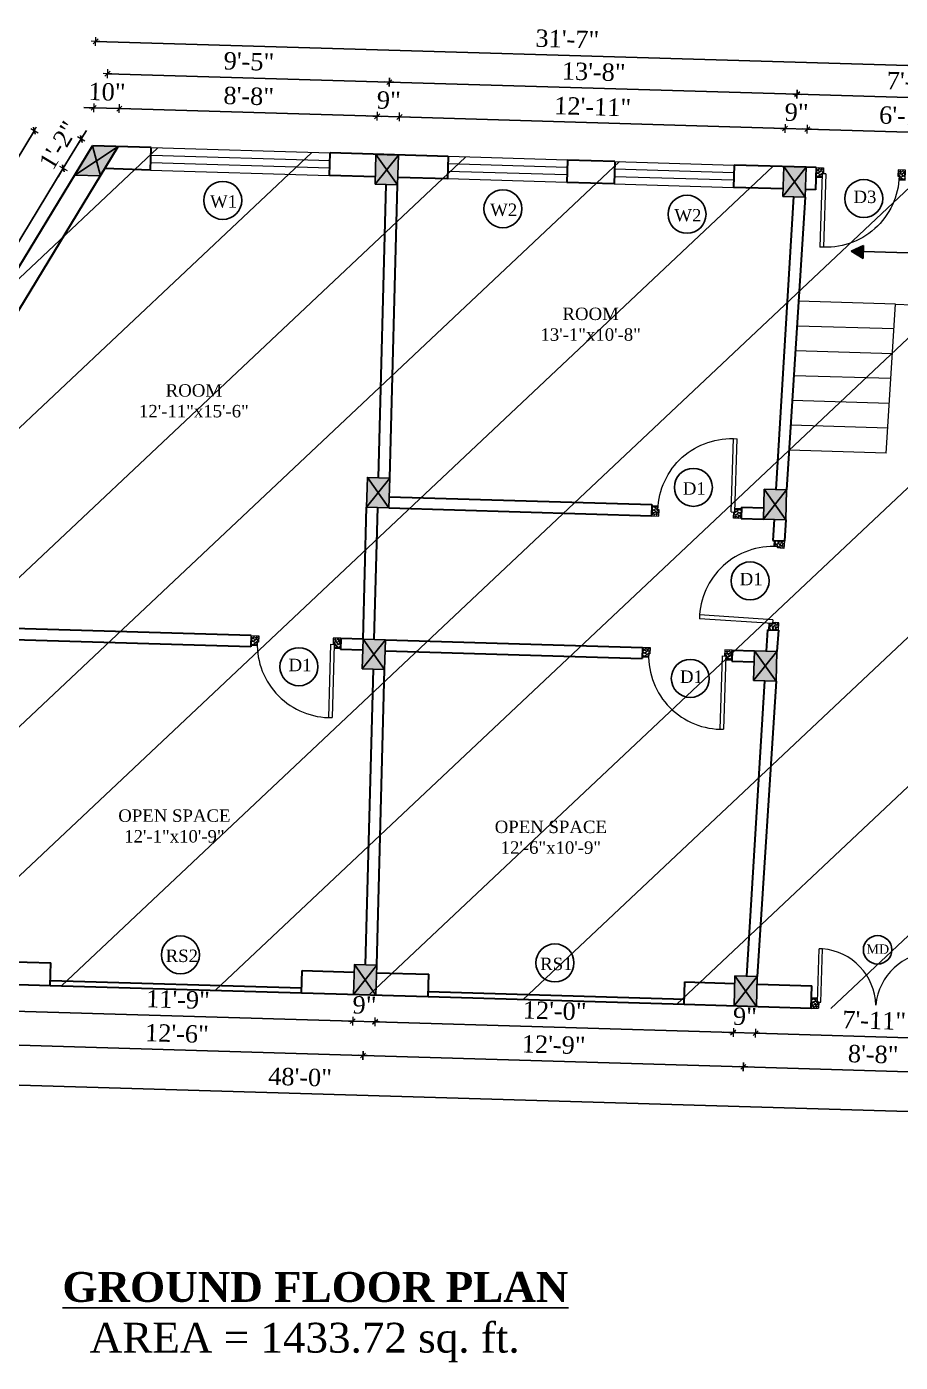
# Model space of a CAD drawing. Header units: inches. Extents: x 4069 to 291496, y -47643 to 12535.
# Drawn here: x 119945 to 120296, y -23437 to -22899 of the extents above; entities that cross this region are included whole.
import ezdxf

# ---------------------------------------------------------------- set-up
doc = ezdxf.new("R2010")
doc.units = ezdxf.units.IN
doc.header["$LTSCALE"] = 5
doc.header["$MEASUREMENT"] = 0
for name, color, linetype, lineweight in [('A-WALL', 7, 'Continuous', 9), ('Dimension', 7, 'Continuous', 18), ('DOOR', 62, 'Continuous', 0), ('Dw', 2, 'Continuous', 18), ('tefriş', 30, 'Continuous', 9)]:
    doc.layers.add(name, color=color, linetype=linetype, lineweight=lineweight)
doc.layers.add('dim line', color=7, linetype='Continuous', lineweight=15, true_color=0xfab2b2)
doc.layers.add('TEXT', color=6, linetype='Continuous')
doc.layers.add('WALL', color=7, linetype='Continuous')
doc.styles.add('ordinary', font='times.ttf')
doc.dimstyles.new('Copy of 96', dxfattribs={"dimtxt": 7, "dimasz": 4, "dimexe": 0.5, "dimexo": 0.5, "dimgap": 3, "dimtad": 1, "dimdec": 1, "dimzin": 11, "dimdsep": 46, "dimlunit": 4, "dimtxsty": 'ordinary', "dimblk": 'OBLIQUE', "dimcen": 0.09, "dimse1": 1, "dimse2": 1, "dimclrt": 6, "dimazin": 0, "dimtfac": 1, "dimtdec": 1, "dimtix": 1, "dimtmove": 2, "dimatfit": 3, "dimldrblk": 'leader', "dimfxl": 0.5, "dimfxlon": 1, "dimtolj": 1, "dimtzin": 0, "dimarcsym": 0})

# ---------------------------------------------------------------- blocks, each defined once
blk = doc.blocks.new('c2a')
at = {"color": 1, "ltscale": 5}
for p, q in [((18091.63, 4625.76), (18084.82, 4613.76)), ((18101.98, 4625.76), (18091.63, 4625.76)), ((18095.17, 4613.76), (18101.98, 4625.76)), ((18084.82, 4613.76), (18095.17, 4613.76))]:
    blk.add_line(p, q, dxfattribs=at)
blk = doc.blocks.new('A$C27B36B59')
at = {"layer": 'DOOR'}
for p, q in [((0, 4), (0, 0)), ((2.5, 4), (0, 4)), ((0, 0), (3, 0)), ((2.5, 2.5), (2.5, 4)), ((3, 2.5), (2.5, 2.5)), ((3, 0), (3, 2.5))]:
    blk.add_line(p, q, dxfattribs=at)
for centre, radius, start, end in [((-1.4, -0.54), 4.75, 22.1411, 72.838), ((1.34, 2.09), 1.64, 45.138, 144.8948), ((2.21, 0.3), 2.49, 83.3149, 152.658), ((0.13, 0.37), 2.05, 349.4875, 93.6805), ((1.96, -0.47), 2.01, 58.7447, 166.495), ((-0.06, 0.32), 1.13, 343.542, 86.947), ((2.08, -0.4), 1.17, 38.2816, 160.1519)]:
    blk.add_arc(centre, radius, start, end, dxfattribs=at)
blk = doc.blocks.new('D2')
at = {"layer": 'DOOR'}
for p, q in [((74473.95, 24047.59), (74473.95, 24018.09)), ((74473.95, 24047.59), (74475.45, 24047.59)), ((74475.45, 24047.59), (74475.45, 24018.13))]:
    blk.add_line(p, q, dxfattribs=at)
blk.add_arc((74473.95, 24047.59), 29.5, 180, 272.9146, dxfattribs=at)
at = {"layer": 'DOOR', "xscale": -1, "rotation": 180}
blk.add_blockref('A$C27B36B59', (74441.95, 24050.09), dxfattribs=at)
at = {"layer": 'DOOR', "rotation": 180}
blk.add_blockref('A$C27B36B59', (74477.95, 24050.09), dxfattribs=at)
blk = doc.blocks.new('oblique')
at = {"color": 0, "lineweight": -2}
blk.add_line((0.25, 0.25), (-0.25, -0.25), dxfattribs=at)
at = {"layer": 'dim line', "lineweight": 9}
for p, q in [((-0.4375, 0), (0.4375, 0)), ((0, 0.4375), (0, -0.4375))]:
    blk.add_line(p, q, dxfattribs=at)
blk = doc.blocks.new('*D2936')
at = {"layer": 'A-WALL', "color": 0, "lineweight": -2, "ltscale": 50, "transparency": 16777216}
blk.add_line((120337.38, -23320.93), (120233.43, -23317.82), dxfattribs=at)
at = {"layer": 'Defpoints', "color": 0, "ltscale": 50, "transparency": 16777216}
for p in [(120234.15, -23293.42), (120338.11, -23296.52), (120233.43, -23317.82)]:
    blk.add_point(p, dxfattribs=at)
at = {"layer": 'A-WALL', "color": 0, "lineweight": -2, "ltscale": 50, "transparency": 16777216, "xscale": 4, "yscale": 4, "zscale": 4}
for p, rotation in [((120233.43, -23317.82), 178.2899854281403), ((120337.38, -23320.93), 358.2899854281403)]:
    blk.add_blockref('oblique', p, dxfattribs=dict(at, rotation=rotation))
at = {"layer": 'A-WALL', "color": 6, "ltscale": 50, "transparency": 16777216, "insert": (120285.6, -23312.82), "char_height": 7, "attachment_point": 5, "rotation": 358.29, "style": 'ordinary'}
blk.add_mtext('\\A1;8\'-8"', dxfattribs=at)
blk = doc.blocks.new('_OBLIQUE')
at = {"color": 0, "linetype": 'ByBlock'}
blk.add_line((-0.5, -0.5), (0.5, 0.5), dxfattribs=at)
blk = doc.blocks.new('leader')
at = {"layer": 'Dimension'}
for p, q in [((0, -4.33), (0, 4.33)), ((-4.42, 0), (4.42, 0))]:
    blk.add_line(p, q, dxfattribs=at)
blk = doc.blocks.new('*D2937')
at = {"layer": 'A-WALL', "color": 0, "lineweight": -2, "ltscale": 50, "transparency": 16777216}
blk.add_line((120233.43, -23317.82), (120080.49, -23313.26), dxfattribs=at)
at = {"layer": 'Defpoints', "color": 0, "ltscale": 50, "transparency": 16777216}
for p in [(120081.22, -23288.85), (120234.15, -23293.42), (120080.49, -23313.26)]:
    blk.add_point(p, dxfattribs=at)
at = {"layer": 'A-WALL', "color": 0, "lineweight": -2, "ltscale": 50, "transparency": 16777216, "xscale": 4, "yscale": 4, "zscale": 4}
for p, rotation in [((120080.49, -23313.26), 178.2899854281424), ((120233.43, -23317.82), 358.2899854281424)]:
    blk.add_blockref('oblique', p, dxfattribs=dict(at, rotation=rotation))
at = {"layer": 'A-WALL', "color": 6, "ltscale": 50, "transparency": 16777216, "insert": (120157.16, -23308.97), "char_height": 7, "attachment_point": 5, "rotation": 358.29, "style": 'ordinary'}
blk.add_mtext('\\A1;12\'-9"', dxfattribs=at)
blk = doc.blocks.new('*D2938')
at = {"layer": 'A-WALL', "color": 0, "lineweight": -2, "ltscale": 50, "transparency": 16777216}
blk.add_line((120080.49, -23313.26), (119930.56, -23308.78), dxfattribs=at)
at = {"layer": 'Defpoints', "color": 0, "ltscale": 50, "transparency": 16777216}
for p in [(119931.29, -23284.38), (120081.22, -23288.85), (119930.56, -23308.78)]:
    blk.add_point(p, dxfattribs=at)
at = {"layer": 'A-WALL', "color": 0, "lineweight": -2, "ltscale": 50, "transparency": 16777216, "xscale": 4, "yscale": 4, "zscale": 4}
for p, rotation in [((119930.56, -23308.78), 178.2899854281424), ((120080.49, -23313.26), 358.2899854281424)]:
    blk.add_blockref('oblique', p, dxfattribs=dict(at, rotation=rotation))
at = {"layer": 'A-WALL', "color": 6, "ltscale": 50, "transparency": 16777216, "insert": (120005.72, -23304.46), "char_height": 7, "attachment_point": 5, "rotation": 358.29, "style": 'ordinary'}
blk.add_mtext('\\A1;12\'-6"', dxfattribs=at)
blk = doc.blocks.new('*D2925')
at = {"layer": 'A-WALL', "color": 0, "lineweight": -2, "ltscale": 50, "transparency": 16777216}
blk.add_line((120341.4, -23337.1), (119768.65, -23320), dxfattribs=at)
at = {"layer": 'Defpoints', "color": 0, "ltscale": 50, "transparency": 16777216}
for p in [(119769.86, -23279.56), (120342.61, -23296.66), (119768.65, -23320)]:
    blk.add_point(p, dxfattribs=at)
at = {"layer": 'A-WALL', "color": 0, "lineweight": -2, "ltscale": 50, "transparency": 16777216, "xscale": 4, "yscale": 4, "zscale": 4}
for p, rotation in [((119768.65, -23320), 178.2899854281424), ((120341.4, -23337.1), 358.2899854281424)]:
    blk.add_blockref('oblique', p, dxfattribs=dict(at, rotation=rotation))
at = {"layer": 'A-WALL', "color": 6, "ltscale": 50, "transparency": 16777216, "insert": (120055.22, -23322), "char_height": 7, "attachment_point": 5, "rotation": 358.29, "style": 'ordinary'}
blk.add_mtext('\\A1;48\'-0"', dxfattribs=at)
blk = doc.blocks.new('*D2943')
at = {"layer": 'A-WALL', "color": 0, "lineweight": -2, "ltscale": 50, "transparency": 16777216}
blk.add_line((119850.73, -23136.27), (119960.05, -22956.45), dxfattribs=at)
at = {"layer": 'Defpoints', "color": 0, "ltscale": 50, "transparency": 16777216}
for p in [(119960.05, -22956.45), (119964.61, -22959.23), (119855.29, -23139.05)]:
    blk.add_point(p, dxfattribs=at)
at = {"layer": 'A-WALL', "color": 0, "lineweight": -2, "ltscale": 50, "transparency": 16777216, "xscale": 4, "yscale": 4, "zscale": 4}
for p, rotation in [((119960.05, -22956.45), 58.70147092266077), ((119850.73, -23136.27), 238.7014709226608)]:
    blk.add_blockref('oblique', p, dxfattribs=dict(at, rotation=rotation))
at = {"layer": 'A-WALL', "color": 6, "ltscale": 50, "transparency": 16777216, "insert": (119899.77, -23042.95), "char_height": 7, "attachment_point": 5, "rotation": 58.7015, "style": 'ordinary'}
blk.add_mtext('\\A1;17\'-6"', dxfattribs=at)
blk = doc.blocks.new('*D2944')
at = {"layer": 'A-WALL', "color": 0, "lineweight": -2, "ltscale": 50, "transparency": 16777216}
for p, q in [((119967.22, -22944.66), (119969.3, -22941.24)), ((119960.05, -22956.45), (119967.22, -22944.66)), ((119960.05, -22956.45), (119957.97, -22959.87))]:
    blk.add_line(p, q, dxfattribs=at)
at = {"layer": 'Defpoints', "color": 0, "ltscale": 50, "transparency": 16777216}
for p in [(119967.22, -22944.66), (119971.78, -22947.44), (119964.61, -22959.23)]:
    blk.add_point(p, dxfattribs=at)
at = {"layer": 'A-WALL', "color": 0, "lineweight": -2, "ltscale": 50, "transparency": 16777216, "xscale": 4, "yscale": 4, "zscale": 4}
for p, rotation in [((119967.22, -22944.66), 238.7014709226608), ((119960.05, -22956.45), 58.70147092266078)]:
    blk.add_blockref('oblique', p, dxfattribs=dict(at, rotation=rotation))
at = {"layer": 'A-WALL', "color": 6, "ltscale": 50, "transparency": 16777216, "insert": (119958.08, -22947.18), "char_height": 7, "attachment_point": 5, "rotation": 58.7015, "style": 'ordinary'}
blk.add_mtext('\\A1;1\'-2"', dxfattribs=at)
blk = doc.blocks.new('*D2945')
at = {"layer": 'A-WALL', "color": 0, "lineweight": -2, "ltscale": 50, "transparency": 16777216}
blk.add_line((119948.42, -22941.3), (119831.92, -23132.91), dxfattribs=at)
at = {"layer": 'Defpoints', "color": 0, "ltscale": 50, "transparency": 16777216}
for p in [(119968.2, -22953.33), (119831.92, -23132.91), (119851.71, -23144.94)]:
    blk.add_point(p, dxfattribs=at)
at = {"layer": 'A-WALL', "color": 0, "lineweight": -2, "ltscale": 50, "transparency": 16777216, "xscale": 4, "yscale": 4, "zscale": 4}
for p, rotation in [((119948.42, -22941.3), 58.70147092240802), ((119831.92, -23132.91), 238.701470922408)]:
    blk.add_blockref('oblique', p, dxfattribs=dict(at, rotation=rotation))
at = {"layer": 'A-WALL', "color": 6, "ltscale": 50, "transparency": 16777216, "insert": (119884.56, -23033.7), "char_height": 7, "attachment_point": 5, "rotation": 58.7015, "style": 'ordinary'}
blk.add_mtext('\\A1;18\'-8"', dxfattribs=at)
blk = doc.blocks.new('*D2926')
at = {"layer": 'A-WALL', "color": 0, "lineweight": -2, "ltscale": 50, "transparency": 16777216}
blk.add_line((119736.09, -23259.02), (119938.01, -22926.9), dxfattribs=at)
at = {"layer": 'Defpoints', "color": 0, "ltscale": 50, "transparency": 16777216}
for p in [(119938.01, -22926.9), (119971.78, -22947.44), (119769.86, -23279.56)]:
    blk.add_point(p, dxfattribs=at)
at = {"layer": 'A-WALL', "color": 0, "lineweight": -2, "ltscale": 50, "transparency": 16777216, "xscale": 4, "yscale": 4, "zscale": 4}
for p, rotation in [((119938.01, -22926.9), 58.70147092240928), ((119736.09, -23259.02), 238.7014709224093)]:
    blk.add_blockref('oblique', p, dxfattribs=dict(at, rotation=rotation))
at = {"layer": 'A-WALL', "color": 6, "ltscale": 50, "transparency": 16777216, "insert": (119831.44, -23089.55), "char_height": 7, "attachment_point": 5, "rotation": 58.7015, "style": 'ordinary'}
blk.add_mtext('\\A1;32\'-5"', dxfattribs=at)
blk = doc.blocks.new('*D2947')
at = {"layer": 'A-WALL', "color": 0, "lineweight": -2, "ltscale": 50, "transparency": 16777216}
for p, q in [((119972.24, -22932.13), (119968.24, -22932.01)), ((119972.24, -22932.13), (119982.59, -22932.44)), ((119982.59, -22932.44), (119986.58, -22932.56))]:
    blk.add_line(p, q, dxfattribs=at)
at = {"layer": 'Defpoints', "color": 0, "ltscale": 50, "transparency": 16777216}
for p in [(119982.59, -22932.44), (119971.78, -22947.44), (119982.13, -22947.74)]:
    blk.add_point(p, dxfattribs=at)
at = {"layer": 'A-WALL', "color": 0, "lineweight": -2, "ltscale": 50, "transparency": 16777216, "xscale": 4, "yscale": 4, "zscale": 4}
for p, rotation in [((119972.24, -22932.13), 358.2899854281655), ((119982.59, -22932.44), 178.2899854281655)]:
    blk.add_blockref('oblique', p, dxfattribs=dict(at, rotation=rotation))
at = {"layer": 'A-WALL', "color": 6, "ltscale": 50, "transparency": 16777216, "insert": (119977.61, -22925.73), "char_height": 7, "attachment_point": 5, "rotation": 358.29, "style": 'ordinary'}
blk.add_mtext('\\A1;10"', dxfattribs=at)
blk = doc.blocks.new('*D2948')
at = {"layer": 'A-WALL', "color": 0, "lineweight": -2, "ltscale": 50, "transparency": 16777216}
blk.add_line((119982.59, -22932.44), (120086.19, -22935.53), dxfattribs=at)
at = {"layer": 'Defpoints', "color": 0, "ltscale": 50, "transparency": 16777216}
for p in [(120086.19, -22935.53), (119982.13, -22947.74), (120085.73, -22950.84)]:
    blk.add_point(p, dxfattribs=at)
at = {"layer": 'A-WALL', "color": 0, "lineweight": -2, "ltscale": 50, "transparency": 16777216, "xscale": 4, "yscale": 4, "zscale": 4}
for p, rotation in [((119982.59, -22932.44), 178.2899854281425), ((120086.19, -22935.53), 358.2899854281425)]:
    blk.add_blockref('oblique', p, dxfattribs=dict(at, rotation=rotation))
at = {"layer": 'A-WALL', "color": 6, "ltscale": 50, "transparency": 16777216, "insert": (120034.58, -22927.43), "char_height": 7, "attachment_point": 5, "rotation": 358.29, "style": 'ordinary'}
blk.add_mtext('\\A1;8\'-8"', dxfattribs=at)
blk = doc.blocks.new('*D2949')
at = {"layer": 'A-WALL', "color": 0, "lineweight": -2, "ltscale": 50, "transparency": 16777216}
for p, q in [((120086.19, -22935.53), (120082.19, -22935.41)), ((120086.19, -22935.53), (120095.19, -22935.8)), ((120095.19, -22935.8), (120099.18, -22935.92))]:
    blk.add_line(p, q, dxfattribs=at)
at = {"layer": 'Defpoints', "color": 0, "ltscale": 50, "transparency": 16777216}
for p in [(120095.19, -22935.8), (120085.73, -22950.84), (120094.73, -22951.11)]:
    blk.add_point(p, dxfattribs=at)
at = {"layer": 'A-WALL', "color": 0, "lineweight": -2, "ltscale": 50, "transparency": 16777216, "xscale": 4, "yscale": 4, "zscale": 4}
for p, rotation in [((120086.19, -22935.53), 358.2899854281425), ((120095.19, -22935.8), 178.2899854281425)]:
    blk.add_blockref('oblique', p, dxfattribs=dict(at, rotation=rotation))
at = {"layer": 'A-WALL', "color": 6, "ltscale": 50, "transparency": 16777216, "insert": (120090.88, -22929.1), "char_height": 7, "attachment_point": 5, "rotation": 358.29, "style": 'ordinary'}
blk.add_mtext('\\A1;9"', dxfattribs=at)
blk = doc.blocks.new('*D2950')
at = {"layer": 'A-WALL', "color": 0, "lineweight": -2, "ltscale": 50, "transparency": 16777216}
blk.add_line((120095.19, -22935.8), (120250.12, -22940.43), dxfattribs=at)
at = {"layer": 'Defpoints', "color": 0, "ltscale": 50, "transparency": 16777216}
for p in [(120250.12, -22940.43), (120094.73, -22951.11), (120249.66, -22955.73)]:
    blk.add_point(p, dxfattribs=at)
at = {"layer": 'A-WALL', "color": 0, "lineweight": -2, "ltscale": 50, "transparency": 16777216, "xscale": 4, "yscale": 4, "zscale": 4}
for p, rotation in [((120095.19, -22935.8), 178.2899854281425), ((120250.12, -22940.43), 358.2899854281425)]:
    blk.add_blockref('oblique', p, dxfattribs=dict(at, rotation=rotation))
at = {"layer": 'A-WALL', "color": 6, "ltscale": 50, "transparency": 16777216, "insert": (120172.85, -22931.62), "char_height": 7, "attachment_point": 5, "rotation": 358.29, "style": 'ordinary'}
blk.add_mtext('\\A1;12\'-11"', dxfattribs=at)
blk = doc.blocks.new('*D2951')
at = {"layer": 'A-WALL', "color": 0, "lineweight": -2, "ltscale": 50, "transparency": 16777216}
for p, q in [((120250.12, -22940.43), (120246.12, -22940.31)), ((120250.12, -22940.43), (120259.11, -22940.69)), ((120259.11, -22940.69), (120263.11, -22940.81))]:
    blk.add_line(p, q, dxfattribs=at)
at = {"layer": 'Defpoints', "color": 0, "ltscale": 50, "transparency": 16777216}
for p in [(120259.11, -22940.69), (120249.66, -22955.73), (120258.66, -22956)]:
    blk.add_point(p, dxfattribs=at)
at = {"layer": 'A-WALL', "color": 0, "lineweight": -2, "ltscale": 50, "transparency": 16777216, "xscale": 4, "yscale": 4, "zscale": 4}
for p, rotation in [((120250.12, -22940.43), 358.2899854281425), ((120259.11, -22940.69), 178.2899854281425)]:
    blk.add_blockref('oblique', p, dxfattribs=dict(at, rotation=rotation))
at = {"layer": 'A-WALL', "color": 6, "ltscale": 50, "transparency": 16777216, "insert": (120254.81, -22933.99), "char_height": 7, "attachment_point": 5, "rotation": 358.29, "style": 'ordinary'}
blk.add_mtext('\\A1;9"', dxfattribs=at)
blk = doc.blocks.new('*D2952')
at = {"layer": 'A-WALL', "color": 0, "lineweight": -2, "ltscale": 50, "transparency": 16777216}
blk.add_line((120259.11, -22940.69), (120342.08, -22943.17), dxfattribs=at)
at = {"layer": 'Defpoints', "color": 0, "ltscale": 50, "transparency": 16777216}
for p in [(120342.08, -22943.17), (120258.66, -22956), (120341.62, -22958.48)]:
    blk.add_point(p, dxfattribs=at)
at = {"layer": 'A-WALL', "color": 0, "lineweight": -2, "ltscale": 50, "transparency": 16777216, "xscale": 4, "yscale": 4, "zscale": 4}
for p, rotation in [((120259.11, -22940.69), 178.2899854281425), ((120342.08, -22943.17), 358.2899854281425)]:
    blk.add_blockref('oblique', p, dxfattribs=dict(at, rotation=rotation))
at = {"layer": 'A-WALL', "color": 6, "ltscale": 50, "transparency": 16777216, "insert": (120300.79, -22935.37), "char_height": 7, "attachment_point": 5, "rotation": 358.29, "style": 'ordinary'}
blk.add_mtext('\\A1;6\'-11"', dxfattribs=at)
blk = doc.blocks.new('*D2954')
at = {"layer": 'A-WALL', "color": 0, "lineweight": -2, "ltscale": 50, "transparency": 16777216}
blk.add_line((120346.99, -22929.41), (120255.03, -22926.66), dxfattribs=at)
at = {"layer": 'Defpoints', "color": 0, "ltscale": 50, "transparency": 16777216}
for p in [(120255.03, -22926.66), (120254.16, -22955.87), (120346.12, -22958.61)]:
    blk.add_point(p, dxfattribs=at)
at = {"layer": 'A-WALL', "color": 0, "lineweight": -2, "ltscale": 50, "transparency": 16777216, "xscale": 4, "yscale": 4, "zscale": 4}
for p, rotation in [((120255.03, -22926.66), 178.2899854281411), ((120346.99, -22929.41), 358.2899854281411)]:
    blk.add_blockref('oblique', p, dxfattribs=dict(at, rotation=rotation))
at = {"layer": 'A-WALL', "color": 6, "ltscale": 50, "transparency": 16777216, "insert": (120301.2, -22921.47), "char_height": 7, "attachment_point": 5, "rotation": 358.29, "style": 'ordinary'}
blk.add_mtext('\\A1;7\'-8"', dxfattribs=at)
blk = doc.blocks.new('*D2955')
at = {"layer": 'A-WALL', "color": 0, "lineweight": -2, "ltscale": 50, "transparency": 16777216}
blk.add_line((120255.03, -22926.66), (120091.1, -22921.77), dxfattribs=at)
at = {"layer": 'Defpoints', "color": 0, "ltscale": 50, "transparency": 16777216}
for p in [(120091.1, -22921.77), (120090.23, -22950.97), (120254.16, -22955.87)]:
    blk.add_point(p, dxfattribs=at)
at = {"layer": 'A-WALL', "color": 0, "lineweight": -2, "ltscale": 50, "transparency": 16777216, "xscale": 4, "yscale": 4, "zscale": 4}
for p, rotation in [((120091.1, -22921.77), 178.2899854281424), ((120255.03, -22926.66), 358.2899854281424)]:
    blk.add_blockref('oblique', p, dxfattribs=dict(at, rotation=rotation))
at = {"layer": 'A-WALL', "color": 6, "ltscale": 50, "transparency": 16777216, "insert": (120173.26, -22917.66), "char_height": 7, "attachment_point": 5, "rotation": 358.29, "style": 'ordinary'}
blk.add_mtext('\\A1;13\'-8"', dxfattribs=at)
blk = doc.blocks.new('*D2956')
at = {"layer": 'A-WALL', "color": 0, "lineweight": -2, "ltscale": 50, "transparency": 16777216}
blk.add_line((120091.1, -22921.77), (119977.83, -22918.39), dxfattribs=at)
at = {"layer": 'Defpoints', "color": 0, "ltscale": 50, "transparency": 16777216}
for p in [(119977.83, -22918.39), (119976.96, -22947.59), (120090.23, -22950.97)]:
    blk.add_point(p, dxfattribs=at)
at = {"layer": 'A-WALL', "color": 0, "lineweight": -2, "ltscale": 50, "transparency": 16777216, "xscale": 4, "yscale": 4, "zscale": 4}
for p, rotation in [((119977.83, -22918.39), 178.2899854281424), ((120091.1, -22921.77), 358.2899854281424)]:
    blk.add_blockref('oblique', p, dxfattribs=dict(at, rotation=rotation))
at = {"layer": 'A-WALL', "color": 6, "ltscale": 50, "transparency": 16777216, "insert": (120034.66, -22913.51), "char_height": 7, "attachment_point": 5, "rotation": 358.29, "style": 'ordinary'}
blk.add_mtext('\\A1;9\'-5"', dxfattribs=at)
blk = doc.blocks.new('*D2927')
at = {"layer": 'A-WALL', "color": 0, "lineweight": -2, "ltscale": 50, "transparency": 16777216}
blk.add_line((119973.04, -22905.4), (120351.87, -22916.71), dxfattribs=at)
at = {"layer": 'Defpoints', "color": 0, "ltscale": 50, "transparency": 16777216}
for p in [(120351.87, -22916.71), (119971.78, -22947.44), (120350.61, -22958.75)]:
    blk.add_point(p, dxfattribs=at)
at = {"layer": 'A-WALL', "color": 0, "lineweight": -2, "ltscale": 50, "transparency": 16777216, "xscale": 4, "yscale": 4, "zscale": 4}
for p, rotation in [((119973.04, -22905.4), 178.2899854281424), ((120351.87, -22916.71), 358.2899854281424)]:
    blk.add_blockref('oblique', p, dxfattribs=dict(at, rotation=rotation))
at = {"layer": 'A-WALL', "color": 6, "ltscale": 50, "transparency": 16777216, "insert": (120162.65, -22904.48), "char_height": 7, "attachment_point": 5, "rotation": 358.29, "style": 'ordinary'}
blk.add_mtext('\\A1;31\'-7"', dxfattribs=at)
blk = doc.blocks.new('*D2931')
at = {"layer": 'A-WALL', "color": 0, "lineweight": -2, "ltscale": 50, "transparency": 16777216}
blk.add_line((119935.47, -23295.27), (120076.4, -23299.47), dxfattribs=at)
at = {"layer": 'Defpoints', "color": 0, "ltscale": 50, "transparency": 16777216}
for p in [(119935.79, -23284.51), (120076.72, -23288.72), (120076.4, -23299.47)]:
    blk.add_point(p, dxfattribs=at)
at = {"layer": 'A-WALL', "color": 0, "lineweight": -2, "ltscale": 50, "transparency": 16777216, "xscale": 4, "yscale": 4, "zscale": 4}
for p, rotation in [((119935.47, -23295.27), 178.2899854281424), ((120076.4, -23299.47), 358.2899854281424)]:
    blk.add_blockref('oblique', p, dxfattribs=dict(at, rotation=rotation))
at = {"layer": 'A-WALL', "color": 6, "ltscale": 50, "transparency": 16777216, "insert": (120006.13, -23290.8), "char_height": 7, "attachment_point": 5, "rotation": 358.29, "style": 'ordinary'}
blk.add_mtext('\\A1;11\'-9"', dxfattribs=at)
blk = doc.blocks.new('*D2932')
at = {"layer": 'A-WALL', "color": 0, "lineweight": -2, "ltscale": 50, "transparency": 16777216}
for p, q in [((120076.4, -23299.47), (120072.41, -23299.35)), ((120076.4, -23299.47), (120085.4, -23299.74)), ((120085.4, -23299.74), (120089.4, -23299.86))]:
    blk.add_line(p, q, dxfattribs=at)
at = {"layer": 'Defpoints', "color": 0, "ltscale": 50, "transparency": 16777216}
for p in [(120076.72, -23288.72), (120085.72, -23288.99), (120085.4, -23299.74)]:
    blk.add_point(p, dxfattribs=at)
at = {"layer": 'A-WALL', "color": 0, "lineweight": -2, "ltscale": 50, "transparency": 16777216, "xscale": 4, "yscale": 4, "zscale": 4}
for p, rotation in [((120076.4, -23299.47), 358.2899854281424), ((120085.4, -23299.74), 178.2899854281424)]:
    blk.add_blockref('oblique', p, dxfattribs=dict(at, rotation=rotation))
at = {"layer": 'A-WALL', "color": 6, "ltscale": 50, "transparency": 16777216, "insert": (120081.1, -23293.04), "char_height": 7, "attachment_point": 5, "rotation": 358.29, "style": 'ordinary'}
blk.add_mtext('\\A1;9"', dxfattribs=at)
blk = doc.blocks.new('*D2933')
at = {"layer": 'A-WALL', "color": 0, "lineweight": -2, "ltscale": 50, "transparency": 16777216}
blk.add_line((120085.4, -23299.74), (120229.34, -23304.04), dxfattribs=at)
at = {"layer": 'Defpoints', "color": 0, "ltscale": 50, "transparency": 16777216}
for p in [(120085.72, -23288.99), (120229.66, -23293.29), (120229.34, -23304.04)]:
    blk.add_point(p, dxfattribs=at)
at = {"layer": 'A-WALL', "color": 0, "lineweight": -2, "ltscale": 50, "transparency": 16777216, "xscale": 4, "yscale": 4, "zscale": 4}
for p, rotation in [((120085.4, -23299.74), 178.2899854281424), ((120229.34, -23304.04), 358.2899854281424)]:
    blk.add_blockref('oblique', p, dxfattribs=dict(at, rotation=rotation))
at = {"layer": 'A-WALL', "color": 6, "ltscale": 50, "transparency": 16777216, "insert": (120157.56, -23295.33), "char_height": 7, "attachment_point": 5, "rotation": 358.29, "style": 'ordinary'}
blk.add_mtext('\\A1;12\'-0"', dxfattribs=at)
blk = doc.blocks.new('*D2934')
at = {"layer": 'A-WALL', "color": 0, "lineweight": -2, "ltscale": 50, "transparency": 16777216}
for p, q in [((120229.34, -23304.04), (120225.34, -23303.92)), ((120229.34, -23304.04), (120238.33, -23304.31)), ((120238.33, -23304.31), (120242.33, -23304.43))]:
    blk.add_line(p, q, dxfattribs=at)
at = {"layer": 'Defpoints', "color": 0, "ltscale": 50, "transparency": 16777216}
for p in [(120229.66, -23293.29), (120238.65, -23293.55), (120238.33, -23304.31)]:
    blk.add_point(p, dxfattribs=at)
at = {"layer": 'A-WALL', "color": 0, "lineweight": -2, "ltscale": 50, "transparency": 16777216, "xscale": 4, "yscale": 4, "zscale": 4}
for p, rotation in [((120229.34, -23304.04), 358.2899854281424), ((120238.33, -23304.31), 178.2899854281424)]:
    blk.add_blockref('oblique', p, dxfattribs=dict(at, rotation=rotation))
at = {"layer": 'A-WALL', "color": 6, "ltscale": 50, "transparency": 16777216, "insert": (120234.03, -23297.61), "char_height": 7, "attachment_point": 5, "rotation": 358.29, "style": 'ordinary'}
blk.add_mtext('\\A1;9"', dxfattribs=at)
blk = doc.blocks.new('*D2935')
at = {"layer": 'A-WALL', "color": 0, "lineweight": -2, "ltscale": 50, "transparency": 16777216}
blk.add_line((120238.33, -23304.31), (120333.29, -23307.14), dxfattribs=at)
at = {"layer": 'Defpoints', "color": 0, "ltscale": 50, "transparency": 16777216}
for p in [(120238.65, -23293.55), (120333.61, -23296.39), (120333.29, -23307.14)]:
    blk.add_point(p, dxfattribs=at)
at = {"layer": 'A-WALL', "color": 0, "lineweight": -2, "ltscale": 50, "transparency": 16777216, "xscale": 4, "yscale": 4, "zscale": 4}
for p, rotation in [((120238.33, -23304.31), 178.2899854281424), ((120333.29, -23307.14), 358.2899854281424)]:
    blk.add_blockref('oblique', p, dxfattribs=dict(at, rotation=rotation))
at = {"layer": 'A-WALL', "color": 6, "ltscale": 50, "transparency": 16777216, "insert": (120286.01, -23299.16), "char_height": 7, "attachment_point": 5, "rotation": 358.29, "style": 'ordinary'}
blk.add_mtext('\\A1;7\'-11"', dxfattribs=at)

msp = doc.modelspace()

# ---------------------------------------------------------------- hatches: boundary and pattern name
at = {"layer": 'WALL', "linetype": 'ByBlock', "ltscale": 5, "true_color": 0xf8991e}
h = msp.add_hatch(dxfattribs=at)
h.set_pattern_fill('ANSI31', color=30, scale=350, angle=-1.7100146)
h.set_pattern_definition([(43.29, (113405.57, -20503.353), (-29.999, 31.8453), [])])
h.paths.add_polyline_path([(119769.8616, -23279.55849), (119971.78348, -22947.43612), (120350.6147, -22958.74584), (120342.78546, -23290.66003), (120342.60642, -23296.65735)])
h = msp.add_hatch(color=30, dxfattribs=at)
h.dxf.hatch_style = 1
h.paths.add_polyline_path([(119973.3716, -22953.48621), (119974.95971, -22959.53629), (119982.12853, -22947.74496)])
h.paths.add_polyline_path([(119973.3716, -22953.48621), (119982.12853, -22947.74496), (119971.78348, -22947.43612)])
h.paths.add_polyline_path([(119971.78348, -22947.43612), (119964.61466, -22959.22745), (119973.3716, -22953.48621)])
h.paths.add_polyline_path([(119973.3716, -22953.48621), (119964.61466, -22959.22745), (119974.95971, -22959.53629)])
h = msp.add_hatch(color=30, dxfattribs=at)
h.dxf.hatch_style = 1
h.paths.add_polyline_path([(120090.05158, -22956.9696), (120085.37454, -22962.83264), (120094.37053, -22963.10121)])
h.paths.add_polyline_path([(120094.37053, -22963.10121), (120094.72862, -22951.10656), (120090.05158, -22956.9696)])
h.paths.add_polyline_path([(120090.05158, -22956.9696), (120094.72862, -22951.10656), (120085.73263, -22950.83799)])
h.paths.add_polyline_path([(120085.73263, -22950.83799), (120085.37454, -22962.83264), (120090.05158, -22956.9696)])
h = msp.add_hatch(color=30, dxfattribs=at)
h.dxf.hatch_style = 1
h.paths.add_polyline_path([(120253.97854, -22961.86352), (120249.3015, -22967.72656), (120258.2975, -22967.99513)])
h.paths.add_polyline_path([(120258.2975, -22967.99513), (120258.65559, -22956.00047), (120253.97854, -22961.86352)])
h.paths.add_polyline_path([(120253.97854, -22961.86352), (120258.65559, -22956.00047), (120249.65959, -22955.7319)])
h.paths.add_polyline_path([(120249.65959, -22955.7319), (120249.3015, -22967.72656), (120253.97854, -22961.86352)])
at = {"layer": 'WALL', "linetype": 'ByBlock', "ltscale": 5}
msp.add_hatch(color=2, dxfattribs=at).paths.add_polyline_path([(120276.76174, -22989.72083), (120281.69242, -22987.46437), (120281.5358, -22992.71028)])
at = {"layer": 'WALL', "linetype": 'ByBlock', "ltscale": 5, "true_color": 0xf8991e}
h = msp.add_hatch(color=30, dxfattribs=at)
h.dxf.hatch_style = 1
h.paths.add_polyline_path([(120086.6023, -23086.92454), (120081.92525, -23092.78759), (120090.92125, -23093.05616)])
h.paths.add_polyline_path([(120090.92125, -23093.05616), (120091.27934, -23081.0615), (120086.6023, -23086.92454)])
h.paths.add_polyline_path([(120086.6023, -23086.92454), (120091.27934, -23081.0615), (120082.28335, -23080.79293)])
h.paths.add_polyline_path([(120082.28335, -23080.79293), (120081.92525, -23092.78759), (120086.6023, -23086.92454)])
h = msp.add_hatch(color=30, dxfattribs=at)
h.dxf.hatch_style = 1
h.paths.add_polyline_path([(120246.14471, -23091.68756), (120241.46767, -23097.55061), (120250.46366, -23097.81917)])
h.paths.add_polyline_path([(120250.46366, -23097.81917), (120250.82175, -23085.82452), (120246.14471, -23091.68756)])
h.paths.add_polyline_path([(120246.14471, -23091.68756), (120250.82175, -23085.82452), (120241.82576, -23085.55595)])
h.paths.add_polyline_path([(120241.82576, -23085.55595), (120241.46767, -23097.55061), (120246.14471, -23091.68756)])
h = msp.add_hatch(color=30, dxfattribs=at)
h.dxf.hatch_style = 1
h.paths.add_polyline_path([(120084.87765, -23151.90202), (120080.20061, -23157.76506), (120089.1966, -23158.03363)])
h.paths.add_polyline_path([(120089.1966, -23158.03363), (120089.5547, -23146.03897), (120084.87765, -23151.90202)])
h.paths.add_polyline_path([(120084.87765, -23151.90202), (120089.5547, -23146.03897), (120080.5587, -23145.7704)])
h.paths.add_polyline_path([(120080.5587, -23145.7704), (120080.20061, -23157.76506), (120084.87765, -23151.90202)])
h = msp.add_hatch(color=30, dxfattribs=at)
h.dxf.hatch_style = 1
h.paths.add_polyline_path([(120242.22779, -23156.59959), (120237.55075, -23162.46263), (120246.54674, -23162.7312)])
h.paths.add_polyline_path([(120246.54674, -23162.7312), (120246.90484, -23150.73654), (120242.22779, -23156.59959)])
h.paths.add_polyline_path([(120242.22779, -23156.59959), (120246.90484, -23150.73654), (120237.90884, -23150.46797)])
h.paths.add_polyline_path([(120237.90884, -23150.46797), (120237.55075, -23162.46263), (120242.22779, -23156.59959)])
h = msp.add_hatch(color=30, dxfattribs=at)
h.dxf.hatch_style = 1
h.paths.add_polyline_path([(120081.40184, -23282.85661), (120076.72479, -23288.71966), (120085.72079, -23288.98823)])
h.paths.add_polyline_path([(120085.72079, -23288.98823), (120086.07888, -23276.99357), (120081.40184, -23282.85661)])
h.paths.add_polyline_path([(120081.40184, -23282.85661), (120086.07888, -23276.99357), (120077.08289, -23276.725)])
h.paths.add_polyline_path([(120077.08289, -23276.725), (120076.72479, -23288.71966), (120081.40184, -23282.85661)])
h = msp.add_hatch(color=30, dxfattribs=at)
h.dxf.hatch_style = 1
h.paths.add_polyline_path([(120234.3337, -23287.42228), (120229.65666, -23293.28532), (120238.65265, -23293.55389)])
h.paths.add_polyline_path([(120238.65265, -23293.55389), (120239.01074, -23281.55924), (120234.3337, -23287.42228)])
h.paths.add_polyline_path([(120234.3337, -23287.42228), (120239.01074, -23281.55924), (120230.01475, -23281.29067)])
h.paths.add_polyline_path([(120230.01475, -23281.29067), (120229.65666, -23293.28532), (120234.3337, -23287.42228)])

# ---------------------------------------------------------------- linework, layer by layer
at = {"color": 1, "ltscale": 5}
for p, q in [((119964.61466, -22959.22745), (119982.12853, -22947.74496)), ((119971.78348, -22947.43612), (119974.95971, -22959.53629)), ((120085.37454, -22962.83264), (120094.72862, -22951.10656)), ((120094.37053, -22963.10121), (120085.73263, -22950.83799)), ((120249.3015, -22967.72656), (120258.65559, -22956.00047)), ((120258.2975, -22967.99513), (120249.65959, -22955.7319)), ((120255.33823, -23019.92987), (120255.00382, -23019.90866)), ((120081.92525, -23092.78759), (120091.27934, -23081.0615)), ((120090.92125, -23093.05616), (120082.28335, -23080.79293)), ((120241.46767, -23097.55061), (120250.82175, -23085.82452)), ((120250.46366, -23097.81917), (120241.82576, -23085.55595)), ((120080.20061, -23157.76506), (120089.5547, -23146.03897)), ((120089.1966, -23158.03363), (120080.5587, -23145.7704)), ((120237.55075, -23162.46263), (120246.90484, -23150.73654)), ((120246.54674, -23162.7312), (120237.90884, -23150.46797)), ((120076.72479, -23288.71966), (120086.07888, -23276.99357)), ((120085.72079, -23288.98823), (120077.08289, -23276.725)), ((120229.65666, -23293.28532), (120239.01074, -23281.55924)), ((120238.65265, -23293.55389), (120230.01475, -23281.29067))]:
    msp.add_line(p, q, dxfattribs=at)
at = {"layer": 'A-WALL', "lineweight": 30}
for p, q in [((119769.8616, -23279.55849), (119971.78348, -22947.43612)), ((119780.20665, -23279.86733), (119982.12853, -22947.74496)), ((119995.39259, -22948.14095), (119971.78348, -22947.43612)), ((119995.12402, -22957.13694), (119995.39259, -22948.14095)), ((120067.09196, -22959.28549), (120067.36052, -22950.2895)), ((120114.71972, -22951.70337), (120067.36052, -22950.2895)), ((120114.71972, -22951.70337), (120114.45115, -22960.69937)), ((120162.69834, -22953.13574), (120162.42977, -22962.13173)), ((120181.68988, -22953.70272), (120162.69834, -22953.13574)), ((120181.68988, -22953.70272), (120181.42131, -22962.69871)), ((119995.12402, -22957.13694), (119976.75192, -22956.58846)), ((120085.46406, -22959.83398), (120067.09196, -22959.28549)), ((120229.6685, -22955.13508), (120229.39993, -22964.13108)), ((120258.65559, -22956.00047), (120229.6685, -22955.13508)), ((120262.65389, -22956.11984), (120258.65559, -22956.00047)), ((120262.65389, -22956.11984), (120262.38532, -22965.11583)), ((120086.76149, -23080.92662), (120089.89238, -22962.96752)), ((120091.27934, -23081.0615), (120094.37053, -22963.10121)), ((120114.45115, -22960.69937), (120094.46005, -22960.10255)), ((120181.42131, -22962.69871), (120162.42977, -22962.13173)), ((120249.39103, -22964.7279), (120229.39993, -22964.13108)), ((120253.61698, -22967.85539), (120246.50627, -23085.69568)), ((120258.2975, -22967.99513), (120250.82175, -23085.82452)), ((120262.38532, -22965.11583), (120258.38702, -22964.99646)), ((120080.5587, -23145.7704), (120081.92525, -23092.78759)), ((120085.05721, -23145.88643), (120086.42376, -23092.90361)), ((120090.92125, -23093.05616), (120196.48771, -23096.20776)), ((120091.05553, -23088.55816), (120196.62199, -23091.70977)), ((120196.62199, -23091.70977), (120196.48771, -23096.20776)), ((120232.60596, -23092.78404), (120232.47168, -23097.28204)), ((120232.60596, -23092.78404), (120241.60195, -23093.05261)), ((120232.47168, -23097.28204), (120241.46767, -23097.55061)), ((120245.78315, -23097.67944), (120245.27094, -23106.16794)), ((120250.46366, -23097.81917), (120249.89291, -23106.30592)), ((120245.27094, -23106.16794), (120249.89291, -23106.30592)), ((120035.57874, -23144.42756), (119940.05484, -23141.57577)), ((120243.10157, -23142.11921), (120242.58936, -23150.60771)), ((120243.10157, -23142.11921), (120247.47559, -23142.24979)), ((120035.44446, -23148.92556), (119939.92056, -23146.07376)), ((120035.57874, -23144.42756), (120035.44446, -23148.92556)), ((120071.56271, -23145.50183), (120071.42843, -23149.99983)), ((120080.5587, -23145.7704), (120071.56271, -23145.50183)), ((120089.53487, -23146.03838), (120192.92888, -23149.12513)), ((120247.47559, -23142.24979), (120246.90484, -23150.73654)), ((120080.42442, -23150.2684), (120071.42843, -23149.99983)), ((120089.40059, -23150.53638), (120192.7946, -23153.62313)), ((120192.92888, -23149.12513), (120192.7946, -23153.62313)), ((120228.91285, -23150.19941), (120228.77857, -23154.6974)), ((120228.91285, -23150.19941), (120237.90884, -23150.46797)), ((120081.56103, -23276.85869), (120084.71846, -23157.89994)), ((120086.07885, -23276.99357), (120089.1966, -23158.03363)), ((120228.77857, -23154.6974), (120237.77456, -23154.96597)), ((120241.86623, -23162.59147), (120234.69526, -23281.4304)), ((120246.54674, -23162.7312), (120239.01074, -23281.55924)), ((119936.05616, -23275.51609), (119955.04778, -23276.08307)), ((119954.77921, -23285.07906), (119955.04778, -23276.08307)), ((120055.73423, -23288.093), (120056.0028, -23279.09701)), ((120056.0028, -23279.09701), (120076.99336, -23279.72367)), ((120085.98935, -23279.99223), (120106.98009, -23280.6189)), ((120106.71152, -23289.61489), (120106.98009, -23280.6189)), ((119905.80103, -23283.61686), (119954.77921, -23285.07906)), ((119954.77921, -23285.07906), (120055.73423, -23288.093)), ((119954.83889, -23283.07995), (120055.79391, -23286.09389)), ((120209.66565, -23292.68851), (120209.93422, -23283.69251)), ((120209.93422, -23283.69251), (120229.92523, -23284.28933)), ((120238.92122, -23284.5579), (120260.91151, -23285.2144)), ((120260.64294, -23294.2104), (120260.91151, -23285.2144)), ((120055.73423, -23288.093), (120106.71152, -23289.61489)), ((120106.71152, -23289.61489), (120209.66565, -23292.68851)), ((120106.7712, -23287.61578), (120209.72533, -23290.6894)), ((120209.66565, -23292.68851), (120260.64294, -23294.2104))]:
    msp.add_line(p, q, dxfattribs=at)
at = {"layer": 'DOOR', "ltscale": 0.5}
for p, q in [((120263.21643, -23291.78611), (120263.85656, -23270.3441)), ((120265.25594, -23270.38588), (120263.85656, -23270.3441)), ((120264.6158, -23291.82789), (120265.25594, -23270.38588)), ((120260.7623, -23290.21218), (120263.16123, -23290.28379)), ((120263.21643, -23291.78611), (120264.6158, -23291.82789)), ((120263.71322, -23291.90099), (120263.6416, -23294.29992)), ((120260.64294, -23294.2104), (120263.6416, -23294.29992))]:
    msp.add_line(p, q, dxfattribs=at)
for centre, start, end in [((120263.32262, -23293.68463), 1.7095941, 85.2564972), ((120309.97623, -23295.07743), 91.3234737, 174.8703767)]:
    msp.add_arc(centre, 23.37883, start, end, dxfattribs=at)
at = {"layer": 'Dw', "color": 3}
for p, q in [((119995.39259, -22948.14095), (120067.36052, -22950.2895)), ((119995.30307, -22951.13962), (120067.271, -22953.28817)), ((120162.69834, -22953.13574), (120114.71972, -22951.70337)), ((120181.68988, -22953.70272), (120229.6685, -22955.13508)), ((119995.12402, -22957.13694), (120067.09196, -22959.28549)), ((119995.21354, -22954.13828), (120067.18148, -22956.28683)), ((120162.51929, -22959.13307), (120114.54067, -22957.7007)), ((120162.60882, -22956.1344), (120114.63019, -22954.70204)), ((120181.60035, -22956.70138), (120229.57898, -22958.13375)), ((120162.42977, -22962.13173), (120114.45115, -22960.69937)), ((120181.42131, -22962.69871), (120229.39993, -22964.13108)), ((120181.51083, -22959.70005), (120229.48946, -22961.13241))]:
    msp.add_line(p, q, dxfattribs=at)
at = {"layer": 'tefriş', "ltscale": 5}
for p, q in [((120294.61927, -23011.09812), (120255.63664, -23009.93433)), ((120290.81805, -23071.01137), (120294.61927, -23011.09812)), ((120294.61927, -23011.09812), (120301.35648, -23011.29926)), ((120293.98645, -23021.07245), (120255.00382, -23019.90866)), ((120293.35362, -23031.04678), (120254.37099, -23029.88299)), ((120292.7208, -23041.02111), (120253.73816, -23039.85732)), ((120292.08512, -23051.04029), (120253.10249, -23049.87649)), ((120291.45514, -23060.96977), (120252.47251, -23059.80597)), ((120290.81805, -23071.01137), (120251.83542, -23069.84758))]:
    msp.add_line(p, q, dxfattribs=at)
at = {"layer": 'TEXT'}
for centre, radius in [((120024.13255, -22969.3568), 7.64038), ((120281.81589, -22968.61683), 7.64038), ((120136.73414, -22972.71844), 7.64038), ((120210.7689, -22974.92869), 7.64038), ((120213.30968, -23084.78505), 7.64038), ((120236.14397, -23122.37641), 7.64038), ((120054.74074, -23156.92455), 7.64038), ((120212.09088, -23161.62212), 7.64038), ((120007.12687, -23272.8075), 7.64038), ((120287.38734, -23270.78507), 5.73028), ((120157.66933, -23276.0546), 7.64038)]:
    msp.add_circle(centre, radius, dxfattribs=at)
at = {"layer": 'WALL', "color": 2, "linetype": 'ByBlock', "ltscale": 5}
for p, q in [((120276.76174, -22989.72083), (120281.69242, -22987.46437)), ((120281.5358, -22992.71028), (120276.76174, -22989.72083)), ((120281.69242, -22987.46437), (120281.5358, -22992.71028)), ((120281.62072, -22989.86589), (120321.34144, -22991.05172))]:
    msp.add_line(p, q, dxfattribs=at)
for points in [[(119964.61466, -22959.22745), (119974.95971, -22959.53629), (119982.12853, -22947.74496), (119971.78348, -22947.43612)], [(120085.37454, -22962.83264), (120094.37053, -22963.10121), (120094.72862, -22951.10656), (120085.73263, -22950.83799)], [(120249.3015, -22967.72656), (120258.2975, -22967.99513), (120258.65559, -22956.00047), (120249.65959, -22955.7319)], [(120081.92525, -23092.78759), (120090.92125, -23093.05616), (120091.27934, -23081.0615), (120082.28335, -23080.79293)], [(120241.46767, -23097.55061), (120250.46366, -23097.81917), (120250.82175, -23085.82452), (120241.82576, -23085.55595)], [(120080.20061, -23157.76506), (120089.1966, -23158.03363), (120089.5547, -23146.03897), (120080.5587, -23145.7704)], [(120237.55075, -23162.46263), (120246.54674, -23162.7312), (120246.90484, -23150.73654), (120237.90884, -23150.46797)], [(120076.72479, -23288.71966), (120085.72079, -23288.98823), (120086.07888, -23276.99357), (120077.08289, -23276.725)], [(120229.65666, -23293.28532), (120238.65265, -23293.55389), (120239.01074, -23281.55924), (120230.01475, -23281.29067)]]:
    msp.add_lwpolyline(points, close=True, dxfattribs=at)

# ---------------------------------------------------------------- block references
at = {"layer": 'DOOR', "rotation": 358.2899854281413}
msp.add_blockref('A$C27B36B59', (120260.64294, -23294.2104), dxfattribs=at)
at = {"layer": 'WALL', "color": 2, "linetype": 'ByBlock', "ltscale": 5, "rotation": 358.2899854281413}
msp.add_blockref('c2a', (101750.17037, -27031.26367), dxfattribs=at)
at = {"layer": 'WALL', "color": 2, "linetype": 'ByBlock', "xscale": -1}
for p, rotation in [((193989.75951, -49217.99039), 358.2899854281413), ((46505.36606, 3164.58851), 178.2899854281413)]:
    msp.add_blockref('D2', p, dxfattribs=dict(at, rotation=rotation))
at = {"layer": 'WALL', "color": 2, "linetype": 'ByBlock'}
for p, rotation in [((101249.15471, 52781.63148), 266.1524916298357), ((44909.10196, -44962.38616), 358.2899854281413), ((45066.4521, -44967.08373), 358.2899854281413)]:
    msp.add_blockref('D2', p, dxfattribs=dict(at, rotation=rotation))

# ---------------------------------------------------------------- texts
at = {"layer": 'TEXT', "style": 'ordinary'}
for s, height, p in [('W1', 5, (120019.01036, -22972.26937)), ('D3', 5, (120277.6623, -22970.41881)), ('W2', 5, (120131.61195, -22975.631)), ('W2', 5, (120205.64671, -22977.84126)), ('D1', 5, (120209.07007, -23087.72396)), ('D1', 5, (120231.93832, -23124.17678)), ('D1', 5, (120050.58715, -23158.72653)), ('D1', 5, (120207.93729, -23163.4241)), ('RS2', 5, (120001.19445, -23275.69588)), ('MD', 3.75, (120282.88872, -23272.38615)), ('RS1', 5, (120151.73691, -23278.94297))]:
    msp.add_text(s, height=height, dxfattribs=at).set_placement(p)
at = {"layer": 'TEXT', "char_height": 5, "attachment_point": 8, "style": 'ordinary'}
for s, insert in [('ROOM\\P13\'-1"x10\'-8"', (120172.02584, -23025.88949)), ('ROOM\\P12\'-11"x15\'-6"', (120012.52691, -23056.69436)), ('OPEN SPACE\\P12\'-1"x10\'-9"', (120004.69678, -23227.71128)), ('OPEN SPACE\\P12\'-6"x10\'-9"', (120156.01976, -23232.22891))]:
    msp.add_mtext_dynamic_manual_height_columns(s, width=101.5687276, gutter_width=1720.71691, heights=[0], dxfattribs=dict(at, insert=insert))
at = {"layer": 'TEXT', "char_height": 12, "width": 219.8150831, "attachment_point": 8, "style": 'ordinary'}
for s, insert in [('{\\fTimes New Roman|b1|i0|c0|p18;\\LGROUND FLOOR PLAN}', (120061.38096, -23412.5644)), ('AREA = 1433.72 sq. ft.', (120057.07443, -23436.68739))]:
    msp.add_mtext(s, dxfattribs=dict(at, insert=insert))

# ---------------------------------------------------------------- dimensions: what is measured, and where the dimension line sits
at = {"layer": 'A-WALL', "ltscale": 50}
for base, p1, p2, angle, picture, middle in [((120351.86978, -22916.70577), (119971.78348, -22947.43612), (120350.6147, -22958.74584), 358.2899854, '*D2927', (120162.65024, -22904.48318)), ((119977.82781, -22918.38856), (120090.23063, -22950.97227), (119976.95601, -22947.59054), 358.2899854, '*D2956', (120034.6612, -22913.5117)), ((120091.10243, -22921.77029), (120254.15759, -22955.86619), (120090.23063, -22950.97227), 358.2899854, '*D2955', (120173.26169, -22917.65961)), ((120086.18959, -22935.53176), (119982.12853, -22947.74496), (120085.73263, -22950.83799), 178.2899854, '*D2948', (120034.58331, -22927.42761)), ((120095.18558, -22935.80033), (120085.73263, -22950.83799), (120094.72862, -22951.10656), 178.2899854, '*D2949', (120090.88366, -22929.09831)), ((120250.11655, -22940.42567), (120094.72862, -22951.10656), (120249.65959, -22955.7319), 178.2899854, '*D2950', (120172.84503, -22931.61589)), ((120259.11254, -22940.69424), (120249.65959, -22955.7319), (120258.65559, -22956.00047), 178.2899854, '*D2951', (120254.81062, -22933.99223)), ((120342.07549, -22943.17104), (120258.65559, -22956.00047), (120341.61854, -22958.47727), 178.2899854, '*D2952', (120300.78979, -22935.375)), ((119967.21896, -22944.66101), (119964.61466, -22959.22745), (119971.78348, -22947.43612), 238.7014709, '*D2944', (119958.08048, -22947.17994)), ((119960.05014, -22956.45233), (119855.29009, -23139.04518), (119964.61466, -22959.22745), 238.7014709, '*D2943', (119899.77341, -23042.94776)), ((119930.56107, -23308.78026), (120081.22279, -23288.85394), (119931.28959, -23284.3778), 358.2899854, '*D2938', (120005.72345, -23304.46069)), ((120076.40374, -23299.47385), (119935.78759, -23284.51208), (120076.72479, -23288.71966), 358.2899854, '*D2931', (120006.13121, -23290.80233)), ((120085.39973, -23299.74242), (120076.72479, -23288.71966), (120085.72079, -23288.98823), 358.2899854, '*D2932', (120081.09781, -23293.04041)), ((120080.49427, -23313.2564), (120234.15465, -23293.41961), (120081.22279, -23288.85394), 358.2899854, '*D2937', (120157.15628, -23308.9715)), ((120229.3356, -23304.03952), (120085.72079, -23288.98823), (120229.65666, -23293.28532), 358.2899854, '*D2933', (120157.56344, -23295.33333)), ((120238.33159, -23304.30809), (120229.65666, -23293.28532), (120238.65265, -23293.55389), 358.2899854, '*D2934', (120234.02967, -23297.60607)), ((120333.2892, -23307.14297), (120238.65265, -23293.55389), (120333.61026, -23296.38878), 358.2899854, '*D2935', (120286.00647, -23299.1578))]:
    dim = msp.add_linear_dim(base=base, p1=p1, p2=p2, angle=angle, dimstyle='Copy of 96', override={"dimdec": 0, "dimblk": 'oblique', "dimtdec": 0, "dimarcsym": 1}, dxfattribs=at)
    dim.commit()
    dim.dimension.update_dxf_attribs({"geometry": picture, "text_midpoint": middle})
for p1, p2, distance, picture, middle in [((119971.78348, -22947.43612), (119982.12853, -22947.74496), 15.31305, '*D2947', (119977.60874, -22925.72667)), ((120346.11662, -22958.61156), (120254.15759, -22955.86619), -29.21499, '*D2954', (120301.20498, -22921.46916)), ((119769.8616, -23279.55849), (119971.78348, -22947.43612), 39.52759, '*D2926', (119831.4415, -23089.55464)), ((119968.19907, -22953.33178), (119851.70568, -23144.94084), -23.15088, '*D2945', (119884.56477, -23033.7013)), ((120338.10834, -23296.52307), (120234.15465, -23293.41961), 24.41333, '*D2936', (120285.59875, -23312.81615))]:
    dim = msp.add_aligned_dim(p1=p1, p2=p2, distance=distance, dimstyle='Copy of 96', override={"dimdec": 0, "dimblk": 'oblique', "dimtdec": 0, "dimarcsym": 1}, dxfattribs=at)
    dim.commit()
    dim.dimension.update_dxf_attribs({"geometry": picture, "text_midpoint": middle})
dim = msp.add_linear_dim(base=(119768.65414, -23320.00374), p1=(120342.60642, -23296.65735), p2=(119769.8616, -23279.55849), angle=358.2899854, text='48\'-0"', dimstyle='Copy of 96', override={"dimdec": 0, "dimblk": 'oblique', "dimtdec": 0, "dimarcsym": 1}, dxfattribs=at)
dim.commit()
dim.dimension.update_dxf_attribs({"geometry": '*D2925', "text_midpoint": (120055.22232, -23321.99554)})

doc.saveas('drawing.dxf')
